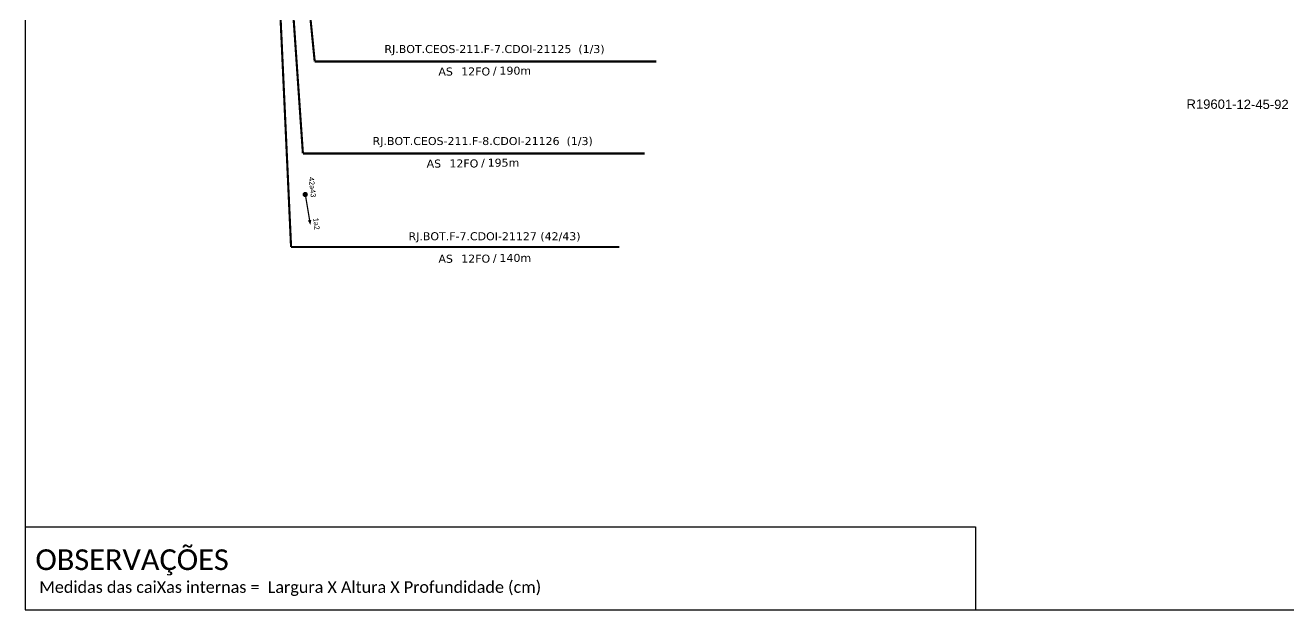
# Model space of a CAD drawing. Extents: x -89 to 2622484776, y -1852823961 to 1299.
# Drawn here: x -89.3 to 345.5, y 705 to 906.2 of the extents above; entities that cross this region are included whole.
import ezdxf
from ezdxf.enums import TextEntityAlignment as Align

# ---------------------------------------------------------------- set-up
doc = ezdxf.new("R2010")
doc.units = 0
doc.layers.add('40.1-ETIQUETAS', color=1, linetype='Continuous', lineweight=20)
for name, color, linetype in [('CAP a instalar', 1, 'Continuous'), ('SETA', 7, 'Continuous'), ('surveys legendas', 7, 'Continuous')]:
    doc.layers.add(name, color=color, linetype=linetype)
doc.styles.add('siredit', font='verdana.ttf')
doc.styles.get("Standard").update_dxf_attribs({"font": 'arial.ttf'})
doc.styles.add('WMF-Calibri0', font='calibri.ttf')
doc.linetypes.add('FENCELINE1', pattern='A,0.25,-0.1,[133,ltypeshp.shx,S=0.1,R=0,X=-0.1,Y=0],-0.1,1', length=1.45)

# ---------------------------------------------------------------- blocks, each defined once
blk = doc.blocks.new('ETIQUETA_RS5F')
at = {"layer": '40.1-ETIQUETAS', "color": 0, "style": 'siredit'}
blk.add_text('/', height=1.5, dxfattribs=at).set_placement((1.58, -1.95), align=Align.MIDDLE_RIGHT)
for tag, p in [('ETIQUETA_R_PRIMARIA', (1.21, 4.1)), ('ETIQUETA_R_SECUNDARIA', (1.21, 2.1)), ('F_ATIVAS/F_MORTAS', (1.14, -4.24))]:
    blk.add_attdef(tag, text='', height=1.5, dxfattribs=at).set_placement(p, align=Align.MIDDLE_CENTER)
for tag, p in [('TIPO_CABO', (-6.58, -2.12)), ('CAP_CABO', (0.4, -2.09))]:
    blk.add_attdef(tag, text='', height=1.5, dxfattribs=at).set_placement(p, align=Align.MIDDLE_RIGHT)
blk.add_attdef('METROS', text='', height=1.5, dxfattribs=at).set_placement((2.14, -1.95), align=Align.MIDDLE_LEFT)
for tag, p in [('FUSÃO_1', (0.85, -8.39)), ('FUSÃO_2', (0.85, -10.6)), ('FUSÃO_3', (0.85, -12.93)), ('FUSÃO_4', (0.85, -15.14)), ('FUSÃO_5', (0.85, -17.16))]:
    blk.add_attdef(tag, text='', height=1.5, dxfattribs=at).set_placement(p, align=Align.CENTER)

msp = doc.modelspace()

# ---------------------------------------------------------------- linework, layer by layer
msp.add_lwpolyline([(-89.32, 705.02), (749.25, 705.02), (749.25, 1299.02), (-89.32, 1299.02), (-89.32, 705.02)])
at = {"color": 7, "const_width": 0.9}
msp.add_lwpolyline([(6.94, 848.36, 1), (7.1, 847.47, 1)], format="xyb", close=True, dxfattribs=at)
at = {"color": 7}
msp.add_lwpolyline([(-89.24, 733.5), (237.71, 733.5), (237.71, 705.02)], dxfattribs=at)
at = {"layer": 'CAP a instalar', "color": 7, "ltscale": 5.3, "const_width": 0.734}
for points in [[(10.28, 893.71), (-10.39, 1102.78)], [(6.22, 862.05), (-10.39, 1102.78)], [(2.15, 829.82), (-10.39, 1102.78)], [(10.28, 893.71), (127.89, 893.71)], [(6.22, 862.05), (123.83, 862.05)]]:
    msp.add_lwpolyline(points, dxfattribs=at)
at = {"layer": 'CAP a instalar', "color": 7, "linetype": 'FENCELINE1', "ltscale": 5.3, "const_width": 0.734}
msp.add_lwpolyline([(2.15, 829.82), (115.07, 829.85)], dxfattribs=at)
at = {"layer": 'SETA', "color": 7}
msp.add_lwpolyline([(7.02, 847.92), (8.66, 838.24)], dxfattribs=at)
msp.add_solid([(9.11, 839.19), (8.81, 837.46), (7.93, 838.98)], dxfattribs=at)

# ---------------------------------------------------------------- block references
at = {"layer": 'CAP a instalar', "color": 7, "linetype": 'FENCELINE1', "ltscale": 5.3}
ref = msp.add_blockref('ETIQUETA_RS5F', (69.98, 894.12), dxfattribs=dict(at, xscale=1.835908388326213, yscale=1.835908388326213, zscale=1.835908388326213))
ref.add_attrib('ETIQUETA_R_SECUNDARIA', 'RJ.BOT.CEOS-211.F-7.CDOI-21125  (1/3)', dxfattribs={"layer": '40.1-ETIQUETAS', "color": 0, "height": 2.7539, "style": 'siredit'}).set_placement((72.15, 897.98), align=Align.MIDDLE_CENTER)
ref.add_attrib('TIPO_CABO', 'AS', dxfattribs={"layer": '40.1-ETIQUETAS', "color": 0, "height": 2.754, "style": 'siredit'}).set_placement((57.83, 890.23), align=Align.MIDDLE_RIGHT)
ref.add_attrib('CAP_CABO', '12FO', dxfattribs={"layer": '40.1-ETIQUETAS', "color": 0, "height": 2.754, "style": 'siredit'}).set_placement((70.65, 890.27), align=Align.MIDDLE_RIGHT)
ref.add_attrib('METROS', '190m ', dxfattribs={"layer": '40.1-ETIQUETAS', "color": 0, "height": 2.754, "style": 'siredit'}).set_placement((73.85, 890.53), align=Align.MIDDLE_LEFT)
ref = msp.add_blockref('ETIQUETA_RS5F', (65.92, 862.46), dxfattribs=dict(at, xscale=1.835908388326213, yscale=1.835908388326213, zscale=1.835908388326213))
ref.add_attrib('ETIQUETA_R_SECUNDARIA', 'RJ.BOT.CEOS-211.F-8.CDOI-21126  (1/3)', dxfattribs={"layer": '40.1-ETIQUETAS', "color": 0, "height": 2.7539, "style": 'siredit'}).set_placement((68.09, 866.32), align=Align.MIDDLE_CENTER)
ref.add_attrib('TIPO_CABO', 'AS', dxfattribs={"layer": '40.1-ETIQUETAS', "color": 0, "height": 2.754, "style": 'siredit'}).set_placement((53.77, 858.57), align=Align.MIDDLE_RIGHT)
ref.add_attrib('CAP_CABO', '12FO', dxfattribs={"layer": '40.1-ETIQUETAS', "color": 0, "height": 2.754, "style": 'siredit'}).set_placement((66.59, 858.61), align=Align.MIDDLE_RIGHT)
ref.add_attrib('METROS', '195m ', dxfattribs={"layer": '40.1-ETIQUETAS', "color": 0, "height": 2.754, "style": 'siredit'}).set_placement((69.79, 858.87), align=Align.MIDDLE_LEFT)
ref = msp.add_blockref('ETIQUETA_RS5F', (69.99, 829.69), dxfattribs=dict(at, xscale=1.835908388339613, yscale=1.835908388339613, zscale=1.835908388339613))
ref.add_attrib('ETIQUETA_R_SECUNDARIA', 'RJ.BOT.F-7.CDOI-21127 (42/43)', dxfattribs={"layer": '40.1-ETIQUETAS', "color": 0, "height": 2.7539, "style": 'siredit'}).set_placement((72.16, 833.55), align=Align.MIDDLE_CENTER)
ref.add_attrib('TIPO_CABO', 'AS', dxfattribs={"layer": '40.1-ETIQUETAS', "color": 0, "height": 2.754, "style": 'siredit'}).set_placement((57.84, 825.81), align=Align.MIDDLE_RIGHT)
ref.add_attrib('CAP_CABO', '12FO', dxfattribs={"layer": '40.1-ETIQUETAS', "color": 0, "height": 2.754, "style": 'siredit'}).set_placement((70.66, 825.85), align=Align.MIDDLE_RIGHT)
ref.add_attrib('METROS', '140m', dxfattribs={"layer": '40.1-ETIQUETAS', "color": 0, "height": 2.754, "style": 'siredit'}).set_placement((73.86, 826.1), align=Align.MIDDLE_LEFT)

# ---------------------------------------------------------------- texts
at = {"color": 7, "style": 'WMF-Calibri0'}
msp.add_text('OBSERVAÇÕES', height=7.1308, dxfattribs=at).set_placement((-85.83, 718.67))
at = {"color": 5, "char_height": 1.8, "width": 132.8794, "attachment_point": 5, "rotation": 276.3443}
for s, insert in [('{\\fCalibri|b0|i0|c0|p34;42a43}', (9.46, 850.48)), ('{\\fCalibri|b0|i0|c0|p34;\\C256;1a2}', (10.88, 837.87))]:
    msp.add_mtext(s, dxfattribs=dict(at, insert=insert))
at = {"color": 7, "insert": (-84.48, 714.83), "char_height": 4, "width": 658.8434, "attachment_point": 1, "style": 'WMF-Calibri0'}
msp.add_mtext('Medidas das caiXas internas =  Largura X Altura X Profundidade (cm)', dxfattribs=at)
at = {"layer": 'surveys legendas'}
msp.add_text('R19601-12-45-92', height=3.2106, rotation=359.7837, dxfattribs=at).set_placement((310.27, 877.44))

doc.saveas('drawing.dxf')
